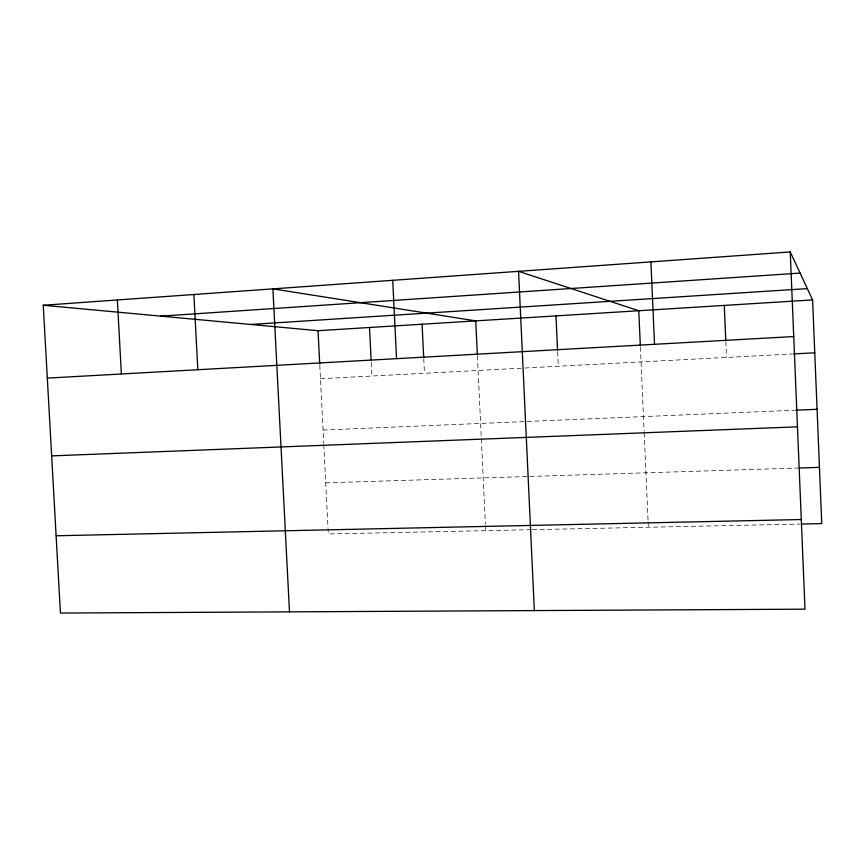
<?xml version="1.0" encoding="UTF-8"?>
<svg xmlns="http://www.w3.org/2000/svg" width="865" height="865" viewBox="0 0 865 865"><rect width="100%" height="100%" fill="white"/><g stroke="black" fill="none" stroke-linecap="round" stroke-linejoin="round"><path stroke-width="0.65" stroke-dasharray="4.33 3.24" d="M320.472 378.729L523.541 368.079M524.882 368.003L792.026 353.99M323.067 430.056L794.351 410.248M325.737 482.832L528.591 476.485M529.921 476.442L798.081 468.041M531.067 529.704L328.311 533.954L328.116 529.921M532.408 529.683L800.395 524.06M319.801 365.387L323.737 443.248M323.802 444.567L328.04 528.569M371.258 362.543L371.928 376.026M477.404 355.72L485.395 524.06M485.46 525.379L485.708 530.656M423.753 358.694L424.456 373.28M557.622 351.677L558.293 366.252M640.392 347.092L644.122 431.311M644.176 432.651L648.069 520.611M648.134 521.941L648.361 527.25M725.811 341.426L726.492 357.429"/><path stroke-width="1.3" d="M790.242 251.942L804.991 609.176L60.431 613.058L43.25 305.259L790.242 251.942L812.603 299.917L821.75 523.617L801.725 524.039M160.749 316.136L800.093 273.081M250.688 324.462L807.337 288.618M43.25 305.259L318.05 330.7L812.603 299.917M47.316 378.113L793.735 336.55M793.367 353.915L814.765 352.801M795.692 410.194L817.079 409.296M51.651 455.887L797.465 426.834M799.411 467.997L819.447 467.37M56.117 535.77L801.282 519.53M117.359 299.971L121.381 373.983M193.868 294.5L197.847 369.733M318.05 330.7L319.736 364.057M289.483 611.869L272.897 288.867L475.75 320.883L477.339 354.38M392.71 280.314L396.559 358.661M369.517 327.489L371.117 359.851M422.077 324.224L423.688 357.364M555.979 315.887L557.557 350.347M534.354 610.593L518.557 271.329L638.781 310.73L640.327 345.751M650.891 261.879L654.524 344.302M724.275 305.41L725.757 340.086"/></g></svg>
